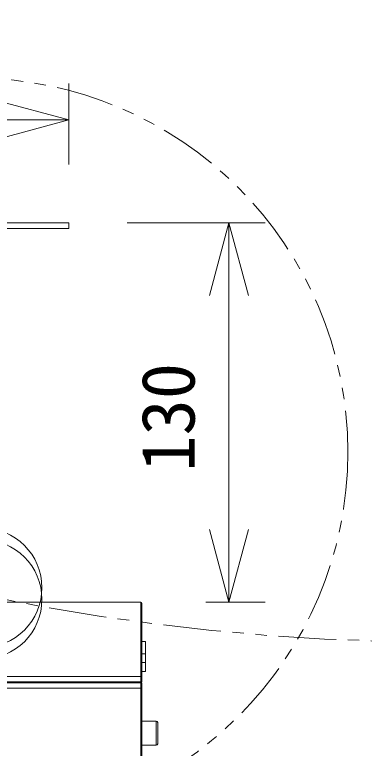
# Model space of a CAD drawing. Units: millimetres, scale not verified. Extents: x -63 to 108, y -56 to 175.
# Drawn here: x 17.66 to 29.67, y 19.2 to 44.43 of the extents above; entities that cross this region are included whole.
import ezdxf
from ezdxf.enums import TextEntityAlignment as Align

# ---------------------------------------------------------------- set-up
doc = ezdxf.new("R2010")
doc.units = ezdxf.units.MM
doc.header["$LTSCALE"] = 0.125
doc.linetypes.add('USER3', pattern=[31.75, 15.875, -3.175, 3.175, -3.175, 3.175, -3.175])
for name, color, linetype, lineweight in [('0-0_0', 7, 'Continuous', 20), ('0-4_SUNPO', 7, 'Continuous', 20), ('0-5_GAIKEI', 1, 'Continuous', 18)]:
    doc.layers.add(name, color=color, linetype=linetype, lineweight=lineweight)
doc.styles.add('ＭＳ ゴシック', font='')
doc.styles.get('ＭＳ ゴシック').set_extended_font_data('MS Gothic')

# ---------------------------------------------------------------- blocks, each defined once
blk = doc.blocks.new('_Open30')
at = {"layer": '0-0_0'}
blk.add_line((0, 0), (-1, 0), dxfattribs=at)
blk.add_lwpolyline([(-1, 0.26795), (0, 0), (-1, -0.26795)], dxfattribs=at)
blk = doc.blocks.new('D1')
at = {"layer": '0-4_SUNPO'}
for p, q in [((72.0245, 226.772), (72.0245, 229.5575)), ((84.0245, 226.772), (84.0245, 229.5575)), ((74.5245, 228.3075), (81.5245, 228.3075))]:
    blk.add_line(p, q, dxfattribs=at)
at = {"layer": '0-4_SUNPO', "xscale": 2.5, "yscale": 2.5, "rotation": 180}
blk.add_blockref('_Open30', (72.0245, 228.3075), dxfattribs=at)
at = {"layer": '0-4_SUNPO', "xscale": 2.5, "yscale": 2.5}
blk.add_blockref('_Open30', (84.0245, 228.3075), dxfattribs=at)
at = {"layer": '0-4_SUNPO', "style": 'ＭＳ ゴシック'}
blk.add_text('φ120', height=1.833, dxfattribs=at).set_placement((74.8995, 228.9325), align=Align.BOTTOM_LEFT)
blk = doc.blocks.new('D2')
at = {"layer": '0-4_SUNPO'}
for p, q in [((86.0245, 224.772), (90.7671, 224.772)), ((89.5171, 222.272), (89.5171, 214.222)), ((88.7249, 211.722), (90.7671, 211.722))]:
    blk.add_line(p, q, dxfattribs=at)
at = {"layer": '0-4_SUNPO', "xscale": 2.5, "yscale": 2.5}
for p, rotation in [((89.5171, 224.772), 90), ((89.5171, 211.722), 270)]:
    blk.add_blockref('_Open30', p, dxfattribs=dict(at, rotation=rotation))
at = {"layer": '0-4_SUNPO', "style": 'ＭＳ ゴシック'}
blk.add_text('130', height=1.833, rotation=90, dxfattribs=at).set_placement((88.8921, 216.211), align=Align.BOTTOM_LEFT)
blk = doc.blocks.new('D5')
at = {"layer": '0-4_SUNPO'}
for p, q in [((67.5965, 206.972), (67.5965, 198.872)), ((87.0745, 205.587), (87.0745, 198.872)), ((70.0965, 200.122), (84.5745, 200.122))]:
    blk.add_line(p, q, dxfattribs=at)
at = {"layer": '0-4_SUNPO', "xscale": 2.5, "yscale": 2.5, "rotation": 180}
blk.add_blockref('_Open30', (67.5965, 200.122), dxfattribs=at)
at = {"layer": '0-4_SUNPO', "xscale": 2.5, "yscale": 2.5}
blk.add_blockref('_Open30', (87.0745, 200.122), dxfattribs=at)
at = {"layer": '0-4_SUNPO', "style": 'ＭＳ ゴシック'}
blk.add_text('195', height=1.833, dxfattribs=at).set_placement((75.4605, 200.747), align=Align.BOTTOM_LEFT)

msp = doc.modelspace()

# ---------------------------------------------------------------- linework, layer by layer
at = {"layer": '0-5_GAIKEI', "color": 7}
for p, q in [((7.5239, 37.2751), (19.5239, 37.2751)), ((19.5239, 37.2751), (19.5239, 37.0751)), ((7.5239, 37.0751), (19.5239, 37.0751)), ((21.9939, 24.2251), (8.1039, 24.2251)), ((22.0239, 21.4901), (22.0239, 24.1951)), ((22.0239, 18.7551), (22.0239, 21.4601))]:
    msp.add_line(p, q, dxfattribs=at)
at = {"layer": '0-5_GAIKEI'}
for p, q in [((21.9939, 21.4901), (21.9939, 24.2251)), ((22.0239, 22.4551), (22.1489, 22.4551)), ((22.1489, 22.4551), (22.1489, 22.1551)), ((22.0239, 22.1551), (22.1489, 22.1551)), ((22.0239, 21.8451), (22.151, 21.8451)), ((8.0739, 21.4901), (22.0239, 21.4901)), ((8.0739, 21.4601), (22.0239, 21.4601)), ((8.1039, 21.6751), (21.9939, 21.6751)), ((21.874, 21.4601), (21.8727, 21.4901)), ((21.9239, 21.4601), (21.9226, 21.4901)), ((21.9939, 18.7251), (21.9939, 21.4601)), ((21.9939, 21.2751), (8.1039, 21.2751)), ((22.0239, 20.1401), (22.5239, 20.1401)), ((22.5239, 19.3101), (22.5239, 20.1401)), ((22.5739, 19.3601), (22.5739, 20.0901)), ((22.0239, 19.3101), (22.5239, 19.3101))]:
    msp.add_line(p, q, dxfattribs=at)
msp.add_lwpolyline([(22.0239, 22.8751), (22.151, 22.8751), (22.151, 21.8451)], dxfattribs=at)
at = {"layer": '0-5_GAIKEI', "linetype": 'USER3'}
for centre, radius in [((32.2154, 98.9409), 76.0771), ((16.2442, 29.3933), 12.8587)]:
    msp.add_circle(centre, radius, dxfattribs=at)
at = {"layer": '0-5_GAIKEI'}
for centre in [(16.539, 24.7244), (16.539, 24.3258)]:
    msp.add_circle(centre, 2.0573, dxfattribs=at)
at = {"layer": '0-5_GAIKEI', "color": 7}
msp.add_arc((21.9939, 24.1951), 0.03, 0, 90, dxfattribs=at)
at = {"layer": '0-5_GAIKEI'}
for centre, start, end in [((22.5239, 20.0901), 0, 90), ((22.5239, 19.3601), 270, 0)]:
    msp.add_arc(centre, 0.05, start, end, dxfattribs=at)
for centre, major_axis, start_param, end_param in [((21.9939, 21.6738), (0.03, 0), 0, 1.5707963), ((21.9939, 21.2764), (-0.03, 0), 1.5707963, 3.1415927)]:
    msp.add_ellipse(centre, major_axis=major_axis, ratio=0.043619, start_param=start_param, end_param=end_param, dxfattribs=at)

# ---------------------------------------------------------------- block references
at = {"layer": '0-4_SUNPO'}
for name in ['D1', 'D2', 'D5']:
    msp.add_blockref(name, (-64.5005, -187.4969), dxfattribs=at)

doc.saveas('drawing.dxf')
